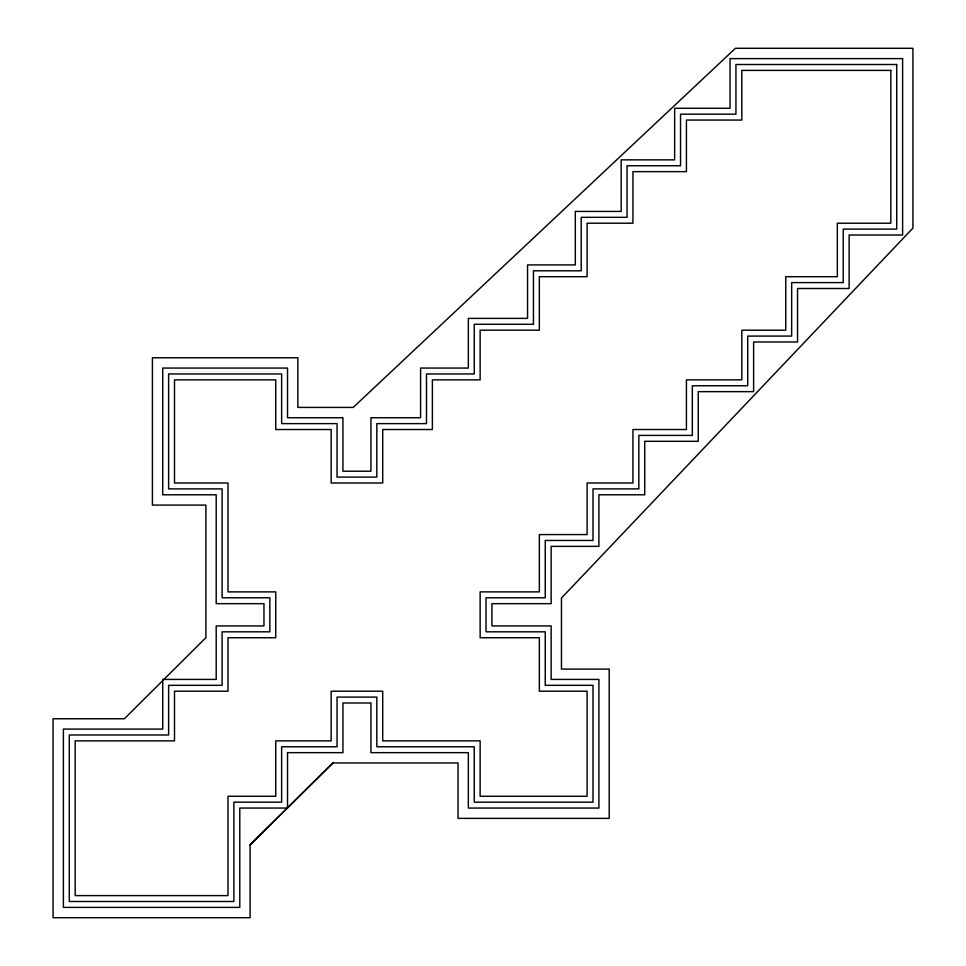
<?xml version="1.0" encoding="UTF-8"?>
<svg xmlns="http://www.w3.org/2000/svg" width="966" height="966" viewBox="0 0 966 966"><rect width="100%" height="100%" fill="white"/><g stroke="black" fill="none" stroke-linecap="round" stroke-linejoin="round"><path stroke-width="1.45" d="M332.896 762.971L250.097 844.839L250.097 917.7L53.07 917.7L53.07 718.764L124.373 718.764L205.891 637.669L205.891 505.097L152.399 505.097L152.399 357.746L297.854 357.746L297.854 407.41L353.242 407.41L735.416 48.3L912.93 48.3L912.93 228.121L561.451 598.063L561.451 669.1L609.208 669.1L609.208 818.371L458.029 818.371L458.029 762.971L332.896 762.971L250.097 844.839M902.606 58.612L730.042 58.612L730.042 108.277L674.642 108.277L674.642 159.849L621.162 159.849L621.162 211.433L575.313 211.433L575.313 264.913L527.557 264.913L527.557 318.394L468.341 318.394L468.341 368.058L420.596 368.058L420.596 417.723L370.932 417.723L370.932 471.215L342.93 471.215L342.93 417.723L287.53 417.723L287.53 368.058L162.723 368.058L162.723 494.785L216.203 494.785L216.203 603.665L263.959 603.665L263.959 625.932L216.203 625.932L216.203 679.424L162.723 679.424L162.723 729.088L63.394 729.088L63.394 907.388L239.785 907.388L239.785 808.059L287.53 808.059L287.53 752.659L342.93 752.659L342.93 702.994L370.932 702.994L370.932 752.659L468.341 752.659L468.341 808.059L598.896 808.059L598.896 679.424L551.139 679.424L551.139 625.932L491.923 625.932L491.923 603.665L551.139 603.665L551.139 546.358L598.896 546.358L598.896 494.785L644.733 494.785L644.733 441.305L698.225 441.305L698.225 391.641L753.613 391.641L753.613 341.976L797.554 341.976L797.554 288.496L849.126 288.496L849.126 235.004L902.606 235.004L902.606 58.612M896.714 64.505L735.935 64.505L735.935 114.169L680.535 114.169L680.535 165.754L627.055 165.754L627.055 217.326L581.206 217.326L581.206 270.806L533.461 270.806L533.461 324.286L474.246 324.286L474.246 373.951L426.489 373.951L426.489 423.615L376.825 423.615L376.825 477.107L337.037 477.107L337.037 423.615L281.637 423.615L281.637 373.951L168.615 373.951L168.615 488.893L222.095 488.893L222.095 597.773L269.852 597.773L269.852 631.824L222.095 631.824L222.095 685.317L168.615 685.317L168.615 734.981L69.286 734.981L69.286 901.495L233.881 901.495L233.881 802.166L281.637 802.166L281.637 746.766L337.037 746.766L337.037 697.102L376.825 697.102L376.825 746.766L474.246 746.766L474.246 802.166L593.003 802.166L593.003 685.317L545.247 685.317L545.247 631.824L486.031 631.824L486.031 597.773L545.247 597.773L545.247 540.465L593.003 540.465L593.003 488.893L638.84 488.893L638.84 435.412L692.332 435.412L692.332 385.748L747.72 385.748L747.72 336.083L791.661 336.083L791.661 282.591L843.233 282.591L843.233 229.111L896.714 229.111L896.714 64.505M890.821 70.397L741.828 70.397L741.828 120.062L686.428 120.062L686.428 171.646L632.947 171.646L632.947 223.218L587.099 223.218L587.099 276.699L539.354 276.699L539.354 330.191L480.138 330.191L480.138 379.855L432.382 379.855L432.382 429.52L382.717 429.52L382.717 483L331.145 483L331.145 429.52L275.745 429.52L275.745 379.855L174.508 379.855L174.508 483L227.988 483L227.988 591.88L275.745 591.88L275.745 637.729L227.988 637.729L227.988 691.209L174.508 691.209L174.508 740.874L75.179 740.874L75.179 895.603L227.988 895.603L227.988 796.274L275.745 796.274L275.745 740.874L331.145 740.874L331.145 691.209L382.717 691.209L382.717 740.874L480.138 740.874L480.138 796.274L587.099 796.274L587.099 691.209L539.354 691.209L539.354 637.729L480.138 637.729L480.138 591.88L539.354 591.88L539.354 534.572L587.099 534.572L587.099 483L632.947 483L632.947 429.52L686.428 429.52L686.428 379.855L741.828 379.855L741.828 330.191L785.756 330.191L785.756 276.699L837.341 276.699L837.341 223.218L890.821 223.218L890.821 70.397"/></g></svg>
